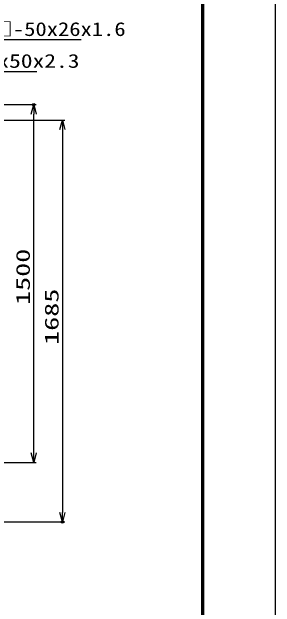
# Model space of a CAD drawing. Units: millimetres, scale not verified. Extents: x -4455 to 4455, y -3150 to 3150.
# Drawn here: x 3354 to 4455, y -1469 to 1026 of the extents above; entities that cross this region are included whole.
import ezdxf
from ezdxf.enums import TextEntityAlignment as Align

# ---------------------------------------------------------------- set-up
doc = ezdxf.new("R2010")
doc.units = ezdxf.units.MM
doc.header["$LTSCALE"] = 20
doc.header["$PDMODE"] = 32
doc.header["$PDSIZE"] = 10
for name, color, linetype, lineweight in [('0-0_0', 7, 'Continuous', 25), ('0-5_寸法線', 4, 'Continuous', 25), ('0-6_寸法', 4, 'Continuous', 25), ('1-7_LAYER12', 3, 'Continuous', 25)]:
    doc.layers.add(name, color=color, linetype=linetype, lineweight=lineweight)
doc.layers.add('0-7_DEFPOINTS', color=7, linetype='Continuous')
doc.styles.add('ＭＳ ゴシック', font='')
doc.styles.get('ＭＳ ゴシック').set_extended_font_data('MS Gothic')

# ---------------------------------------------------------------- blocks, each defined once
blk = doc.blocks.new('_Open30')
at = {"layer": '0-6_寸法'}
blk.add_line((0, 0), (-20, 0), dxfattribs=at)
blk.add_lwpolyline([(-20, 5.36), (0, 0), (-20, -5.36)], dxfattribs=at)

msp = doc.modelspace()

# ---------------------------------------------------------------- linework, layer by layer
at = {"layer": '0-0_0', "color": 3}
msp.add_lwpolyline([(-4455.34, 3150), (4454.66, 3150), (4454.66, -3150), (-4455.34, -3150)], close=True, dxfattribs=at)
at = {"layer": '0-0_0'}
for points in [[(-4155.34, 2962.5), (4154.66, 2962.5), (4154.66, -2962.5), (-4155.34, -2962.5)], [(-4153.47, 2960.62), (4152.78, 2960.62), (4152.78, -2960.63), (-4153.47, -2960.63)], [(-4151.59, 2958.75), (4150.91, 2958.75), (4150.91, -2958.75), (-4151.59, -2958.75)], [(-4149.72, 2956.87), (4149.03, 2956.87), (4149.03, -2956.88), (-4149.72, -2956.88)], [(-4147.84, 2955), (4147.16, 2955), (4147.16, -2955), (-4147.84, -2955)]]:
    msp.add_lwpolyline(points, close=True, dxfattribs=at)
at = {"layer": '0-5_寸法線'}
for p, q in [((2965.81, 637.71), (3454.89, 637.71)), ((3444.89, -822.29), (3444.89, 597.71)), ((2649.32, 572.71), (3574.89, 572.71)), ((3564.89, 532.71), (3564.89, -1072.29)), ((2772.82, -862.29), (3454.89, -862.29)), ((2647.82, -1112.29), (3574.89, -1112.29))]:
    msp.add_line(p, q, dxfattribs=at)
at = {"layer": '0-7_DEFPOINTS'}
for p in [(3444.89, 637.71), (3564.89, -1112.29)]:
    msp.add_point(p, dxfattribs=at)
at = {"layer": '1-7_LAYER12', "color": 7}
for points in [[(3643.96, 909.23), (2782.4, 909.23), (2528.67, 535.45)], [(3457.76, 775.76), (2793.05, 775.76), (2625.11, 546.67)]]:
    msp.add_lwpolyline(points, dxfattribs=at)

# ---------------------------------------------------------------- block references
at = {"layer": '0-5_寸法線', "xscale": 2, "yscale": 2}
for p, rotation in [((3444.89, 637.71), 90), ((3564.89, 572.71), 90), ((3444.89, -862.29), 270), ((3564.89, -1112.29), 270)]:
    msp.add_blockref('_Open30', p, dxfattribs=dict(at, rotation=rotation))

# ---------------------------------------------------------------- texts
at = {"layer": '0-5_寸法線', "color": 2, "style": 'ＭＳ ゴシック', "width": 1.5}
for s, p in [('1500', (3446, -202.29)), ('1685', (3566, -369.79))]:
    msp.add_text(s, height=57.77, rotation=90, dxfattribs=at).set_placement(p, align=Align.BOTTOM_LEFT)
at = {"layer": '1-7_LAYER12', "style": 'ＭＳ ゴシック'}
for s, height, width, p in [('門扉縦枠\u3000□-50x26x1.6', 57.77, 1.2, (2790.4, 908.13)), ('門柱 □-50x50x2.3', 57.73, 1.25, (2801.05, 774.66))]:
    msp.add_text(s, height=height, dxfattribs=dict(at, width=width)).set_placement(p, align=Align.BOTTOM_LEFT)

doc.saveas('drawing.dxf')
